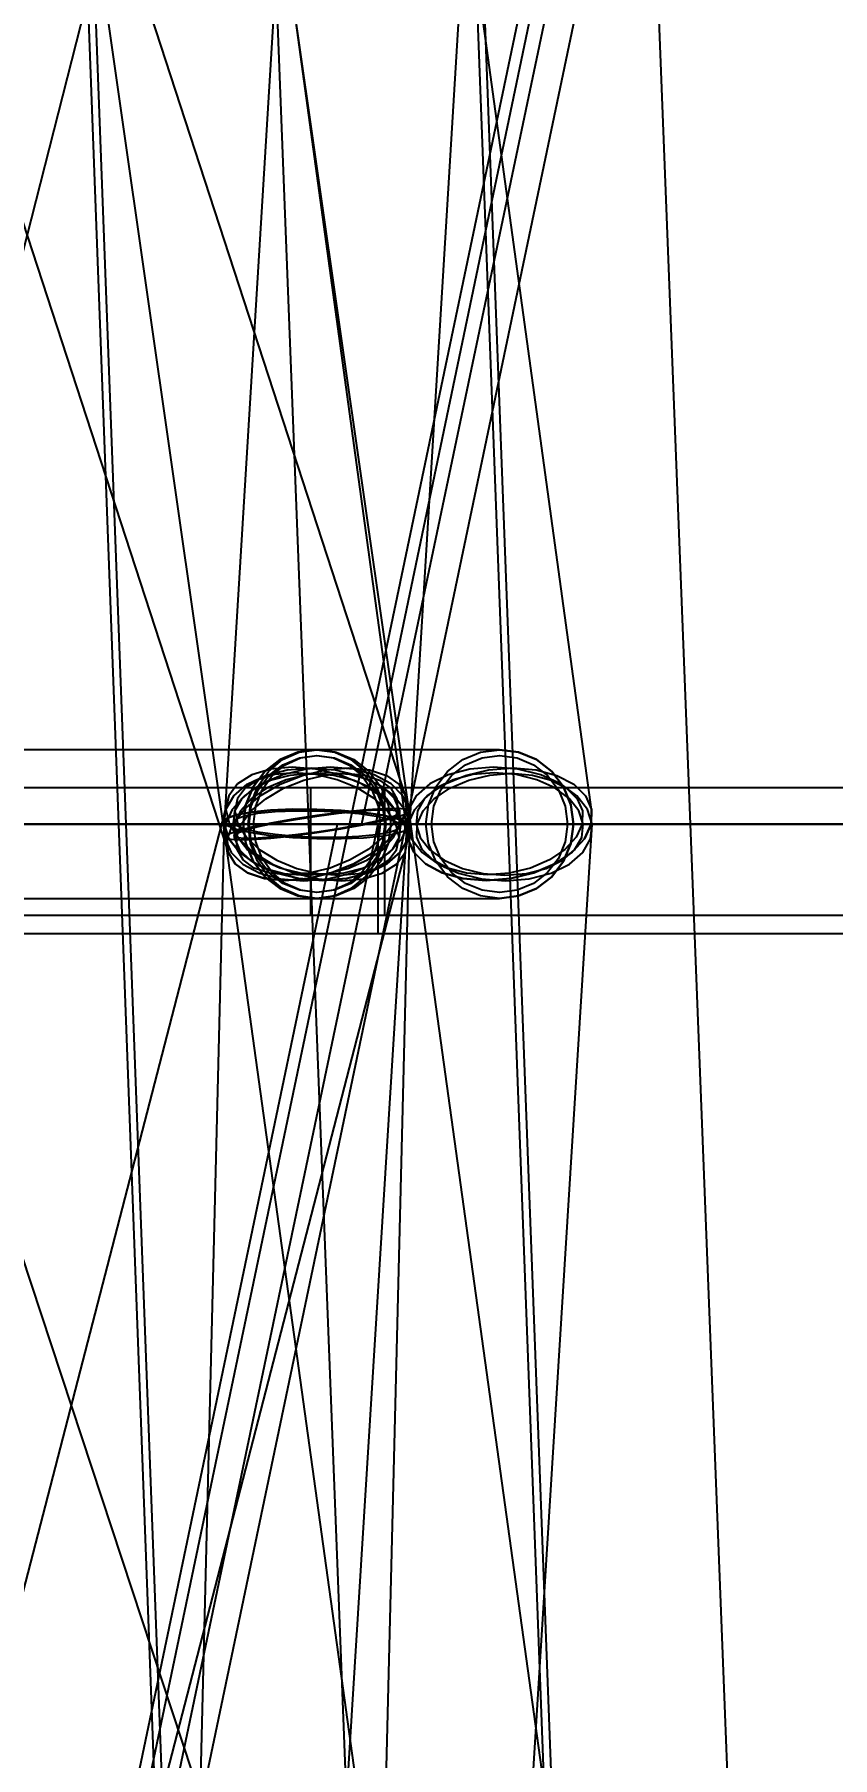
# Model space of a CAD drawing. Header units: millimetres. Extents: x -123812 to 252100, y -3000 to 639000.
# Drawn here: x 13368 to 15548, y 347451 to 352156 of the extents above; entities that cross this region are included whole.
import ezdxf

# ---------------------------------------------------------------- set-up
doc = ezdxf.new("R2010")
doc.units = ezdxf.units.MM
for name, color, linetype, lineweight in [('D-STR-DECK', 7, 'Continuous', 25), ('D-STR-DIM', 7, 'Continuous', 13), ('D-STR-STRC', 7, 'Continuous', 25)]:
    doc.layers.add(name, color=color, linetype=linetype, lineweight=lineweight)
doc.styles.add('OpenSansCondensed-Light', font='OpenSansCondensed-Light.ttf')
doc.styles.add('TOWER_UNICODE', font='Arial Unicode.ttf')
doc.dimstyles.new('EZDXF', dxfattribs={"dimtxt": 0.25, "dimasz": 0.175, "dimexe": 0.375, "dimexo": 0.125, "dimgap": 0.1, "dimtad": 1, "dimlfac": 100, "dimzin": 12, "dimdsep": 46, "dimtxsty": 'OpenSansCondensed-Light', "dimblk": 'ARCHTICK', "dimcen": 2.5, "dimazin": 3, "dimtfac": 0.5, "dimtmove": 2, "dimatfit": 3})

# ---------------------------------------------------------------- blocks, each defined once
blk = doc.blocks.new('_ARCHTICK')
at = {"color": 0, "linetype": 'BYBLOCK', "const_width": 0.15}
blk.add_lwpolyline([(-0.5, -0.5), (0.5, 0.5)], dxfattribs=at)

msp = doc.modelspace()

# ---------------------------------------------------------------- linework, layer by layer
at = {"layer": 'D-STR-DECK'}
for points in [[(11088.3, 335015.4), (15280.6, 355015.4), (15427.4, 354984.6), (11235.1, 334984.6)], [(11088.3, 335015.4), (15280.6, 355015.4), (15427.4, 354984.6), (11235.1, 334984.6)], [(11757.8, 350000), (12622.1, 355000), (15306.8, 355000), (14261.9, 350000)], [(11757.8, 350000), (12622.1, 355000), (15306.8, 355000), (14261.9, 350000)], [(14300.9, 350000), (15352.2, 355000), (17792.3, 355000), (16577.8, 350000)], [(14300.9, 350000), (15352.2, 355000), (17792.3, 355000), (16577.8, 350000)], [(11600, 349750), (11600, 350100), (14324.2, 350100), (14324.2, 349750)], [(11600, 349750), (11600, 350100), (14324.2, 350100), (14324.2, 349750)], [(14123.3, 349750), (14123.3, 350100), (16638.2, 350100), (16638.2, 349750)], [(14123.3, 349750), (14123.3, 350100), (16638.2, 350100), (16638.2, 349750)], [(3000, 349700), (3000, 350000), (14305.9, 350000), (14305.9, 349700)], [(3000, 349700), (3000, 350000), (14305.9, 350000), (14305.9, 349700)], [(3652.6, 349700), (3652.6, 350000), (16617, 350000), (16617, 349700)], [(3652.6, 349700), (3652.6, 350000), (16617, 350000), (16617, 349700)], [(4242.6, 349700), (4242.6, 350000), (18643.8, 350000), (18643.8, 349700)], [(4242.6, 349700), (4242.6, 350000), (18643.8, 350000), (18643.8, 349700)], [(4760.1, 349700), (4760.1, 350000), (20351.6, 350000), (20351.6, 349700)], [(4760.1, 349700), (4760.1, 350000), (20351.6, 350000), (20351.6, 349700)], [(5196.2, 349700), (5196.2, 350000), (21711.2, 350000), (21711.2, 349700)], [(5196.2, 349700), (5196.2, 350000), (21711.2, 350000), (21711.2, 349700)], [(5543.3, 349700), (5543.3, 350000), (22699.3, 350000), (22699.3, 349700)], [(5543.3, 349700), (5543.3, 350000), (22699.3, 350000), (22699.3, 349700)], [(5795.6, 349700), (5795.6, 350000), (23299, 350000), (23299, 349700)], [(5795.6, 349700), (5795.6, 350000), (23299, 350000), (23299, 349700)], [(5948.7, 349700), (5948.7, 350000), (23500, 350000), (23500, 349700)], [(5948.7, 349700), (5948.7, 350000), (23500, 350000), (23500, 349700)], [(11212.4, 347400), (11660, 350000), (14305.9, 350000), (13760.9, 347400)], [(11212.4, 347400), (11660, 350000), (14305.9, 350000), (13760.9, 347400)], [(13651.3, 347400), (14196.3, 350000), (16617, 350000), (15984, 347400)], [(13651.3, 347400), (14196.3, 350000), (16617, 350000), (15984, 347400)]]:
    msp.add_lwpolyline(points, close=True, dxfattribs=at)
at = {"layer": 'D-STR-STRC'}
for points in [[(10308.6, 374964.3), (13888.6, 349964.3), (13897.2, 349959.5), (13922.3, 349957.4), (13962.3, 349958.2), (14014.4, 349961.9), (14075, 349968.2), (14140.1, 349976.6), (14205.2, 349986.7), (14265.8, 349997.6), (14317.9, 350008.7), (14357.8, 350019.2), (14383, 350028.4), (14391.5, 350035.7), (10811.5, 375035.7)], [(12267.2, 354923.1), (13898, 349923.1), (13916.5, 349891.3), (13950.2, 349866.9), (13996.9, 349851.5), (14053.3, 349846.3), (14115.7, 349851.5), (14179.7, 349866.9), (14241, 349891.3), (14295.4, 349923.1), (14339.2, 349960.2), (14369.5, 350000), (14384.2, 350039.8), (14382.2, 350076.9), (12751.3, 355076.9)], [(13711.1, 355076.9), (12436.5, 350076.9), (12429, 350039.8), (12438.4, 350000), (12464.1, 349960.2), (12504.3, 349923.1), (12556.4, 349891.3), (12616.7, 349866.9), (12681.2, 349851.5), (12745.5, 349846.3), (12805.1, 349851.5), (12856, 349866.9), (12894.8, 349891.3), (12918.8, 349923.1), (14193.4, 354923.1)], [(13701.5, 354960.2), (14388.1, 349960.2), (14404.3, 349923.1), (14436.4, 349891.3), (14482.3, 349866.9), (14538.9, 349851.5), (14602.4, 349846.3), (14668.3, 349851.5), (14732.2, 349866.9), (14789.7, 349891.3), (14837, 349923.1), (14870.7, 349960.2), (14888.7, 350000), (14889.7, 350039.8), (14203, 355039.8)], [(14191.3, 355000), (13886.9, 350000), (13899.7, 349960.2), (13928.9, 349923.1), (13972.5, 349891.3), (14027.5, 349866.9), (14090.2, 349851.5), (14156.3, 349846.3), (14221.2, 349851.5), (14280.7, 349866.9), (14330.6, 349891.3), (14367.4, 349923.1), (14388.8, 349960.2), (14393.3, 350000), (14697.6, 355000)], [(12677.6, 349796.8), (14140.1, 349796.8), (14188.7, 349803.7), (14233.9, 349824), (14272.8, 349856.3), (14302.7, 349898.4), (14321.4, 349947.4), (14327.8, 350000), (14321.4, 350052.6), (14302.7, 350101.6), (14272.8, 350143.7), (14233.9, 350176), (14188.7, 350196.3), (14140.1, 350203.2), (12677.6, 350203.2)], [(12677.6, 349796.8), (14140.1, 349796.8), (14188.7, 349803.7), (14233.9, 349824), (14272.8, 349856.3), (14302.7, 349898.4), (14321.4, 349947.4), (14327.8, 350000), (14321.4, 350052.6), (14302.7, 350101.6), (14272.8, 350143.7), (14233.9, 350176), (14188.7, 350196.3), (14140.1, 350203.2), (12677.6, 350203.2)], [(14569.8, 345077.5), (12919.5, 350077.5), (12900.9, 350109.6), (12867.1, 350134.2), (12820.3, 350149.7), (12763.9, 350155), (12701.5, 350149.7), (12637.6, 350134.2), (12576.3, 350109.6), (12522, 350077.5), (12478.3, 350040.1), (12448.1, 350000), (12433.7, 349959.9), (12435.8, 349922.5), (14086, 344922.5)], [(13087, 344922.5), (14381.1, 349922.5), (14388.7, 349959.9), (14379.3, 350000), (14353.7, 350040.1), (14313.5, 350077.5), (14261.4, 350109.6), (14201.2, 350134.2), (14136.7, 350149.7), (14072.5, 350155), (14012.9, 350149.7), (13961.9, 350134.2), (13923.1, 350109.6), (13899.1, 350077.5), (12605.1, 345077.5)], [(15084, 345040.1), (14390.8, 350040.1), (14374.6, 350077.5), (14342.4, 350109.6), (14296.4, 350134.2), (14239.7, 350149.7), (14176.3, 350155), (14110.4, 350149.7), (14046.5, 350134.2), (13989, 350109.6), (13941.8, 350077.5), (13908.1, 350040.1), (13890.2, 350000), (13889.4, 349959.9), (14582.6, 344959.9)], [(14581.1, 345000), (14892.1, 350000), (14879.2, 350040.1), (14850, 350077.5), (14806.4, 350109.6), (14751.4, 350134.2), (14688.7, 350149.7), (14622.6, 350155), (14557.7, 350149.7), (14498.2, 350134.2), (14448.4, 350109.6), (14411.5, 350077.5), (14390.1, 350040.1), (14385.7, 350000), (14074.7, 345000)], [(13773.5, 324993.9), (14394, 349993.9), (14385.4, 350004.5), (14360, 350014.8), (14319.6, 350024.1), (14267, 350031.8), (14205.8, 350037.3), (14140.1, 350040.3), (14074.4, 350040.5), (14013.1, 350038), (13960.5, 350032.8), (13920.2, 350025.5), (13894.8, 350016.4), (13886.2, 350006.1), (13265.7, 325006.1)]]:
    msp.add_lwpolyline(points, dxfattribs=at)
for points in [[(13411.5, 355000), (13598.2, 350000), (14682, 350000), (14493, 355000)], [(13430.9, 355000), (13618.3, 350000), (14661.9, 350000), (14473.6, 355000)], [(13923.1, 355000), (14117.1, 350000), (15160.7, 350000), (14965.8, 355000)], [(13938.6, 350000), (13945.5, 349947.4), (13965.6, 349898.4), (13997.6, 349856.3), (14039.4, 349824), (14087.9, 349803.7), (14140.1, 349796.8), (14638.9, 349796.8), (14691, 349803.7), (14739.6, 349824), (14781.3, 349856.3), (14813.4, 349898.4), (14833.5, 349947.4), (14840.4, 350000), (14833.5, 350052.6), (14813.4, 350101.6), (14781.3, 350143.7), (14739.6, 350176), (14691, 350196.3), (14638.9, 350203.2), (14140.1, 350203.2), (14087.9, 350196.3), (14039.4, 350176), (13997.6, 350143.7), (13965.6, 350101.6), (13945.5, 350052.6)], [(14341.5, 350000), (14334.7, 349947.4), (14314.6, 349898.4), (14282.5, 349856.3), (14240.8, 349824), (14192.2, 349803.7), (14140.1, 349796.8), (14087.9, 349803.7), (14039.4, 349824), (13997.6, 349856.3), (13965.6, 349898.4), (13945.5, 349947.4), (13938.6, 350000), (13945.5, 350052.6), (13965.6, 350101.6), (13997.6, 350143.7), (14039.4, 350176), (14087.9, 350196.3), (14140.1, 350203.2), (14192.2, 350196.3), (14240.8, 350176), (14282.5, 350143.7), (14314.6, 350101.6), (14334.7, 350052.6)], [(13938.6, 350000), (13945.5, 349947.4), (13965.6, 349898.4), (13997.6, 349856.3), (14039.4, 349824), (14087.9, 349803.7), (14140.1, 349796.8), (14638.9, 349796.8), (14691, 349803.7), (14739.6, 349824), (14781.3, 349856.3), (14813.4, 349898.4), (14833.5, 349947.4), (14840.4, 350000), (14833.5, 350052.6), (14813.4, 350101.6), (14781.3, 350143.7), (14739.6, 350176), (14691, 350196.3), (14638.9, 350203.2), (14140.1, 350203.2), (14087.9, 350196.3), (14039.4, 350176), (13997.6, 350143.7), (13965.6, 350101.6), (13945.5, 350052.6)], [(14341.5, 350000), (14334.7, 349947.4), (14314.6, 349898.4), (14282.5, 349856.3), (14240.8, 349824), (14192.2, 349803.7), (14140.1, 349796.8), (14087.9, 349803.7), (14039.4, 349824), (13997.6, 349856.3), (13965.6, 349898.4), (13945.5, 349947.4), (13938.6, 350000), (13945.5, 350052.6), (13965.6, 350101.6), (13997.6, 350143.7), (14039.4, 350176), (14087.9, 350196.3), (14140.1, 350203.2), (14192.2, 350196.3), (14240.8, 350176), (14282.5, 350143.7), (14314.6, 350101.6), (14334.7, 350052.6)], [(14327.8, 350000), (14321.4, 349947.4), (14302.7, 349898.4), (14272.8, 349856.3), (14233.9, 349824), (14188.7, 349803.7), (14140.1, 349796.8), (14091.5, 349803.7), (14046.2, 349824), (14007.3, 349856.3), (13977.5, 349898.4), (13958.7, 349947.4), (13952.3, 350000), (13958.7, 350052.6), (13977.5, 350101.6), (14007.3, 350143.7), (14046.2, 350176), (14091.5, 350196.3), (14140.1, 350203.2), (14188.7, 350196.3), (14233.9, 350176), (14272.8, 350143.7), (14302.7, 350101.6), (14321.4, 350052.6)], [(14327.8, 350000), (14321.4, 349947.4), (14302.7, 349898.4), (14272.8, 349856.3), (14233.9, 349824), (14188.7, 349803.7), (14140.1, 349796.8), (14091.5, 349803.7), (14046.2, 349824), (14007.3, 349856.3), (13977.5, 349898.4), (13958.7, 349947.4), (13952.3, 350000), (13958.7, 350052.6), (13977.5, 350101.6), (14007.3, 350143.7), (14046.2, 350176), (14091.5, 350196.3), (14140.1, 350203.2), (14188.7, 350196.3), (14233.9, 350176), (14272.8, 350143.7), (14302.7, 350101.6), (14321.4, 350052.6)], [(14325.7, 350000), (14319.4, 349951.5), (14300.8, 349906.4), (14271.3, 349867.6), (14232.9, 349837.9), (14188.1, 349819.2), (14140.1, 349812.8), (14092, 349819.2), (14047.3, 349837.9), (14008.8, 349867.6), (13979.3, 349906.4), (13960.8, 349951.5), (13954.5, 350000), (13960.8, 350048.5), (13979.3, 350093.6), (14008.8, 350132.4), (14047.3, 350162.1), (14092, 350180.8), (14140.1, 350187.2), (14188.1, 350180.8), (14232.9, 350162.1), (14271.3, 350132.4), (14300.8, 350093.6), (14319.4, 350048.5)], [(14325.7, 350000), (14319.4, 349951.5), (14300.8, 349906.4), (14271.3, 349867.6), (14232.9, 349837.9), (14188.1, 349819.2), (14140.1, 349812.8), (14092, 349819.2), (14047.3, 349837.9), (14008.8, 349867.6), (13979.3, 349906.4), (13960.8, 349951.5), (13954.5, 350000), (13960.8, 350048.5), (13979.3, 350093.6), (14008.8, 350132.4), (14047.3, 350162.1), (14092, 350180.8), (14140.1, 350187.2), (14188.1, 350180.8), (14232.9, 350162.1), (14271.3, 350132.4), (14300.8, 350093.6), (14319.4, 350048.5)], [(14313, 350000), (14307.1, 349951.5), (14289.9, 349906.4), (14262.4, 349867.6), (14226.6, 349837.9), (14184.8, 349819.2), (14140.1, 349812.8), (14095.3, 349819.2), (14053.6, 349837.9), (14017.8, 349867.6), (13990.3, 349906.4), (13973, 349951.5), (13967.1, 350000), (13973, 350048.5), (13990.3, 350093.6), (14017.8, 350132.4), (14053.6, 350162.1), (14095.3, 350180.8), (14140.1, 350187.2), (14184.8, 350180.8), (14226.6, 350162.1), (14262.4, 350132.4), (14289.9, 350093.6), (14307.1, 350048.5)], [(14313, 350000), (14307.1, 349951.5), (14289.9, 349906.4), (14262.4, 349867.6), (14226.6, 349837.9), (14184.8, 349819.2), (14140.1, 349812.8), (14095.3, 349819.2), (14053.6, 349837.9), (14017.8, 349867.6), (13990.3, 349906.4), (13973, 349951.5), (13967.1, 350000), (13973, 350048.5), (13990.3, 350093.6), (14017.8, 350132.4), (14053.6, 350162.1), (14095.3, 350180.8), (14140.1, 350187.2), (14184.8, 350180.8), (14226.6, 350162.1), (14262.4, 350132.4), (14289.9, 350093.6), (14307.1, 350048.5)], [(14840.4, 350000), (14833.5, 349947.4), (14813.4, 349898.4), (14781.3, 349856.3), (14739.6, 349824), (14691, 349803.7), (14638.9, 349796.8), (14586.7, 349803.7), (14538.2, 349824), (14496.4, 349856.3), (14464.4, 349898.4), (14444.3, 349947.4), (14437.4, 350000), (14444.3, 350052.6), (14464.4, 350101.6), (14496.4, 350143.7), (14538.2, 350176), (14586.7, 350196.3), (14638.9, 350203.2), (14691, 350196.3), (14739.6, 350176), (14781.3, 350143.7), (14813.4, 350101.6), (14833.5, 350052.6)], [(14840.4, 350000), (14833.5, 349947.4), (14813.4, 349898.4), (14781.3, 349856.3), (14739.6, 349824), (14691, 349803.7), (14638.9, 349796.8), (14586.7, 349803.7), (14538.2, 349824), (14496.4, 349856.3), (14464.4, 349898.4), (14444.3, 349947.4), (14437.4, 350000), (14444.3, 350052.6), (14464.4, 350101.6), (14496.4, 350143.7), (14538.2, 350176), (14586.7, 350196.3), (14638.9, 350203.2), (14691, 350196.3), (14739.6, 350176), (14781.3, 350143.7), (14813.4, 350101.6), (14833.5, 350052.6)], [(14824.5, 350000), (14818.2, 349951.5), (14799.6, 349906.4), (14770.1, 349867.6), (14731.7, 349837.9), (14686.9, 349819.2), (14638.9, 349812.8), (14590.9, 349819.2), (14546.1, 349837.9), (14507.7, 349867.6), (14478.2, 349906.4), (14459.6, 349951.5), (14453.3, 350000), (14459.6, 350048.5), (14478.2, 350093.6), (14507.7, 350132.4), (14546.1, 350162.1), (14590.9, 350180.8), (14638.9, 350187.2), (14686.9, 350180.8), (14731.7, 350162.1), (14770.1, 350132.4), (14799.6, 350093.6), (14818.2, 350048.5)], [(14824.5, 350000), (14818.2, 349951.5), (14799.6, 349906.4), (14770.1, 349867.6), (14731.7, 349837.9), (14686.9, 349819.2), (14638.9, 349812.8), (14590.9, 349819.2), (14546.1, 349837.9), (14507.7, 349867.6), (14478.2, 349906.4), (14459.6, 349951.5), (14453.3, 350000), (14459.6, 350048.5), (14478.2, 350093.6), (14507.7, 350132.4), (14546.1, 350162.1), (14590.9, 350180.8), (14638.9, 350187.2), (14686.9, 350180.8), (14731.7, 350162.1), (14770.1, 350132.4), (14799.6, 350093.6), (14818.2, 350048.5)], [(14393.3, 350000), (14388.8, 349960.2), (14367.4, 349923.1), (14330.6, 349891.3), (14280.7, 349866.9), (14221.2, 349851.5), (14156.3, 349846.3), (14090.2, 349851.5), (14027.5, 349866.9), (13972.5, 349891.3), (13928.9, 349923.1), (13899.7, 349960.2), (13886.9, 350000), (13891.3, 350039.8), (13912.7, 350076.9), (13949.6, 350108.7), (13999.5, 350133.1), (14058.9, 350148.5), (14123.9, 350153.7), (14190, 350148.5), (14252.7, 350133.1), (14307.7, 350108.7), (14351.2, 350076.9), (14380.4, 350039.8)], [(13890.2, 350000), (13889.4, 349959.9), (13905.6, 349922.5), (13937.8, 349890.4), (13983.8, 349865.8), (14040.4, 349850.3), (14103.9, 349845), (14169.8, 349850.3), (14233.6, 349865.8), (14291.1, 349890.4), (14338.4, 349922.5), (14372, 349959.9), (14389.9, 350000), (14390.8, 350040.1), (14374.6, 350077.5), (14342.4, 350109.6), (14296.4, 350134.2), (14239.7, 350149.7), (14176.3, 350155), (14110.4, 350149.7), (14046.5, 350134.2), (13989, 350109.6), (13941.8, 350077.5), (13908.1, 350040.1)], [(13900.8, 350000), (13926.5, 349959.9), (13966.7, 349922.5), (14018.7, 349890.4), (14079, 349865.8), (14143.5, 349850.3), (14207.7, 349845), (14267.3, 349850.3), (14318.2, 349865.8), (14357, 349890.4), (14381.1, 349922.5), (14388.7, 349959.9), (14379.3, 350000), (14353.7, 350040.1), (14313.5, 350077.5), (14261.4, 350109.6), (14201.2, 350134.2), (14136.7, 350149.7), (14072.5, 350155), (14012.9, 350149.7), (13961.9, 350134.2), (13923.1, 350109.6), (13899.1, 350077.5), (13891.5, 350040.1)], [(14369.5, 350000), (14339.2, 349960.2), (14295.4, 349923.1), (14241, 349891.3), (14179.7, 349866.9), (14115.7, 349851.5), (14053.3, 349846.3), (13996.9, 349851.5), (13950.2, 349866.9), (13916.5, 349891.3), (13898, 349923.1), (13896, 349960.2), (13910.6, 350000), (13940.9, 350039.8), (13984.8, 350076.9), (14039.2, 350108.7), (14100.5, 350133.1), (14164.5, 350148.5), (14226.8, 350153.7), (14283.3, 350148.5), (14329.9, 350133.1), (14363.7, 350108.7), (14382.2, 350076.9), (14384.2, 350039.8)], [(14368.3, 350000), (14364.3, 349964.1), (14345.1, 349930.7), (14311.8, 349902), (14266.9, 349880), (14213.3, 349866.1), (14154.7, 349861.4), (14095.1, 349866.1), (14038.6, 349880), (13989, 349902), (13949.7, 349930.7), (13923.4, 349964.1), (13911.8, 350000), (13915.8, 350035.9), (13935.1, 350069.3), (13968.4, 350098), (14013.3, 350120), (14066.9, 350133.9), (14125.5, 350138.6), (14185.1, 350133.9), (14241.6, 350120), (14291.2, 350098), (14330.5, 350069.3), (14356.8, 350035.9)], [(13914.8, 350000), (13914, 349963.8), (13928.7, 349930.1), (13957.7, 349901.2), (13999.2, 349879), (14050.2, 349865), (14107.4, 349860.2), (14166.8, 349865), (14224.4, 349879), (14276.3, 349901.2), (14318.8, 349930.1), (14349.2, 349963.8), (14365.3, 350000), (14366.1, 350036.2), (14351.5, 350069.9), (14322.5, 350098.8), (14281, 350121), (14229.9, 350135), (14172.7, 350139.8), (14113.3, 350135), (14055.7, 350121), (14003.9, 350098.8), (13961.3, 350069.9), (13930.9, 350036.2)], [(13924.4, 350000), (13947.5, 349963.8), (13983.8, 349930.1), (14030.7, 349901.2), (14085, 349879), (14143.1, 349865), (14201, 349860.2), (14254.8, 349865), (14300.7, 349879), (14335.7, 349901.2), (14357.3, 349930.1), (14364.2, 349963.8), (14355.8, 350000), (14332.6, 350036.2), (14296.4, 350069.9), (14249.5, 350098.8), (14195.1, 350121), (14137, 350135), (14079.1, 350139.8), (14025.4, 350135), (13979.5, 350121), (13944.5, 350098.8), (13922.8, 350069.9), (13916, 350036.2)], [(14346.9, 350000), (14319.6, 349964.1), (14280.1, 349930.7), (14231, 349902), (14175.8, 349880), (14118.1, 349866.1), (14061.9, 349861.4), (14011, 349866.1), (13968.9, 349880), (13938.5, 349902), (13921.8, 349930.7), (13920, 349964.1), (13933.2, 350000), (13960.5, 350035.9), (14000.1, 350069.3), (14049.1, 350098), (14104.4, 350120), (14162.1, 350133.9), (14218.3, 350138.6), (14269.2, 350133.9), (14311.2, 350120), (14341.7, 350098), (14358.3, 350069.3), (14360.1, 350035.9)], [(14385.7, 350000), (14398.5, 349959.9), (14427.8, 349922.5), (14471.4, 349890.4), (14526.4, 349865.8), (14589.1, 349850.3), (14655.1, 349845), (14720.1, 349850.3), (14779.5, 349865.8), (14829.4, 349890.4), (14866.3, 349922.5), (14887.6, 349959.9), (14892.1, 350000), (14879.2, 350040.1), (14850, 350077.5), (14806.4, 350109.6), (14751.4, 350134.2), (14688.7, 350149.7), (14622.6, 350155), (14557.7, 350149.7), (14498.2, 350134.2), (14448.4, 350109.6), (14411.5, 350077.5), (14390.1, 350040.1)], [(14888.7, 350000), (14870.7, 349960.2), (14837, 349923.1), (14789.7, 349891.3), (14732.2, 349866.9), (14668.3, 349851.5), (14602.4, 349846.3), (14538.9, 349851.5), (14482.3, 349866.9), (14436.4, 349891.3), (14404.3, 349923.1), (14388.1, 349960.2), (14389.1, 350000), (14407, 350039.8), (14440.8, 350076.9), (14488.1, 350108.7), (14545.6, 350133.1), (14609.5, 350148.5), (14675.4, 350153.7), (14738.8, 350148.5), (14795.4, 350133.1), (14841.4, 350108.7), (14873.5, 350076.9), (14889.7, 350039.8)], [(14410.6, 350000), (14422.2, 349963.8), (14448.5, 349930.1), (14487.8, 349901.2), (14537.4, 349879), (14594, 349865), (14653.5, 349860.2), (14712.1, 349865), (14765.7, 349879), (14810.6, 349901.2), (14843.9, 349930.1), (14863.2, 349963.8), (14867.1, 350000), (14855.6, 350036.2), (14829.2, 350069.9), (14789.9, 350098.8), (14740.3, 350121), (14683.8, 350135), (14624.2, 350139.8), (14565.7, 350135), (14512.1, 350121), (14467.1, 350098.8), (14433.9, 350069.9), (14414.6, 350036.2)], [(14864.1, 350000), (14847.9, 349964.1), (14817.5, 349930.7), (14774.9, 349902), (14723, 349880), (14665.4, 349866.1), (14606, 349861.4), (14548.8, 349866.1), (14497.8, 349880), (14456.3, 349902), (14427.4, 349930.7), (14412.8, 349964.1), (14413.7, 350000), (14429.9, 350035.9), (14460.3, 350069.3), (14502.9, 350098), (14554.8, 350120), (14612.4, 350133.9), (14671.8, 350138.6), (14729, 350133.9), (14780, 350120), (14821.4, 350098), (14850.4, 350069.3), (14865, 350035.9)], [(14140.1, 350023.4), (14075, 350013.3), (14014.4, 350002.4), (13962.3, 349991.3), (13922.3, 349980.8), (13897.2, 349971.6), (13888.6, 349964.3), (13897.2, 349959.5), (13922.3, 349957.4), (13962.3, 349958.2), (14014.4, 349961.9), (14075, 349968.2), (14140.1, 349976.6), (14205.2, 349986.7), (14265.8, 349997.6), (14317.9, 350008.7), (14357.8, 350019.2), (14383, 350028.4), (14391.5, 350035.7), (14383, 350040.5), (14357.8, 350042.6), (14317.9, 350041.8), (14265.8, 350038.1), (14205.2, 350031.8)], [(13598.2, 350000), (13784.8, 345000), (14871, 345000), (14682, 350000)], [(14682, 350000), (14663.5, 350000), (14609.4, 350000), (14523.3, 350000), (14411, 350000), (14280.3, 350000), (14140.1, 350000), (13999.8, 350000), (13869.1, 350000), (13756.9, 350000), (13670.8, 350000), (13616.6, 350000), (13598.2, 350000), (13616.6, 350000), (13670.8, 350000), (13756.9, 350000), (13869.1, 350000), (13999.8, 350000), (14140.1, 350000), (14280.3, 350000), (14411, 350000), (14523.3, 350000), (14609.4, 350000), (14663.5, 350000)], [(13618.3, 350000), (13805.6, 345000), (14850.2, 345000), (14661.9, 350000)], [(14661.9, 350000), (14644.1, 350000), (14592, 350000), (14509.1, 350000), (14401, 350000), (14275.1, 350000), (14140.1, 350000), (14005, 350000), (13879.2, 350000), (13771.1, 350000), (13688.2, 350000), (13636, 350000), (13618.3, 350000), (13636, 350000), (13688.2, 350000), (13771.1, 350000), (13879.2, 350000), (14005, 350000), (14140.1, 350000), (14275.1, 350000), (14401, 350000), (14509.1, 350000), (14592, 350000), (14644.1, 350000)], [(14140.1, 349959.7), (14074.4, 349962.7), (14013.1, 349968.2), (13960.5, 349975.9), (13920.2, 349985.2), (13894.8, 349995.5), (13886.2, 350006.1), (13894.8, 350016.4), (13920.2, 350025.5), (13960.5, 350032.8), (14013.1, 350038), (14074.4, 350040.5), (14140.1, 350040.3), (14205.8, 350037.3), (14267, 350031.8), (14319.6, 350024.1), (14360, 350014.8), (14385.4, 350004.5), (14394, 349993.9), (14385.4, 349983.6), (14360, 349974.5), (14319.6, 349967.2), (14267, 349962), (14205.8, 349959.5)], [(14140.1, 349963.7), (14080.8, 349966.3), (14025.6, 349971.3), (13978.2, 349978.2), (13941.8, 349986.6), (13919, 349995.9), (13911.1, 350005.5), (13919, 350014.8), (13941.8, 350023), (13978.2, 350029.6), (14025.6, 350034.2), (14080.8, 350036.5), (14140.1, 350036.3), (14199.3, 350033.7), (14254.5, 350028.7), (14302, 350021.8), (14338.3, 350013.4), (14361.2, 350004.1), (14369, 349994.5), (14361.2, 349985.2), (14338.3, 349977), (14302, 349970.4), (14254.5, 349965.8), (14199.3, 349963.5)], [(14140.1, 350021.1), (14081.4, 350012), (14026.7, 350002.1), (13979.8, 349992.1), (13943.7, 349982.6), (13921.1, 349974.4), (13913.4, 349967.8), (13921.1, 349963.5), (13943.7, 349961.6), (13979.8, 349962.4), (14026.7, 349965.7), (14081.4, 349971.3), (14140.1, 349978.9), (14198.8, 349988), (14253.4, 349997.9), (14300.4, 350007.9), (14336.4, 350017.4), (14359.1, 350025.6), (14366.8, 350032.2), (14359.1, 350036.5), (14336.4, 350038.4), (14300.4, 350037.6), (14253.4, 350034.3), (14198.8, 350028.7)], [(14117.1, 350000), (14311.1, 345000), (15355.6, 345000), (15160.7, 350000)], [(15160.7, 350000), (15142.9, 350000), (15090.8, 350000), (15007.9, 350000), (14899.8, 350000), (14773.9, 350000), (14638.9, 350000), (14503.8, 350000), (14378, 350000), (14269.9, 350000), (14187, 350000), (14134.9, 350000), (14117.1, 350000), (14134.9, 350000), (14187, 350000), (14269.9, 350000), (14378, 350000), (14503.8, 350000), (14638.9, 350000), (14773.9, 350000), (14899.8, 350000), (15007.9, 350000), (15090.8, 350000), (15142.9, 350000)]]:
    msp.add_lwpolyline(points, close=True, dxfattribs=at)

# ---------------------------------------------------------------- dimensions: what is measured, and where the dimension line sits
at = {"layer": 'D-STR-DIM'}
for base, p2 in [((187000, 0), (0, 450000)), ((250000, 0), (0, 375000)), ((124000, 0), (0, 350000))]:
    msp.add_linear_dim(base=base, p1=(0, 0), p2=p2, angle=90, dimstyle='EZDXF', override={"dimtxt": 8400, "dimasz": 3750, "dimexe": 2100, "dimexo": 1800, "dimgap": 2100, "dimtad": 1, "dimdec": 0, "dimlfac": 1, "dimlunit": 2, "dimtxsty": 'TOWER_UNICODE', "dimclrd": 7, "dimclre": 7, "dimclrt": 7}, dxfattribs=at).render()

doc.saveas('drawing.dxf')
